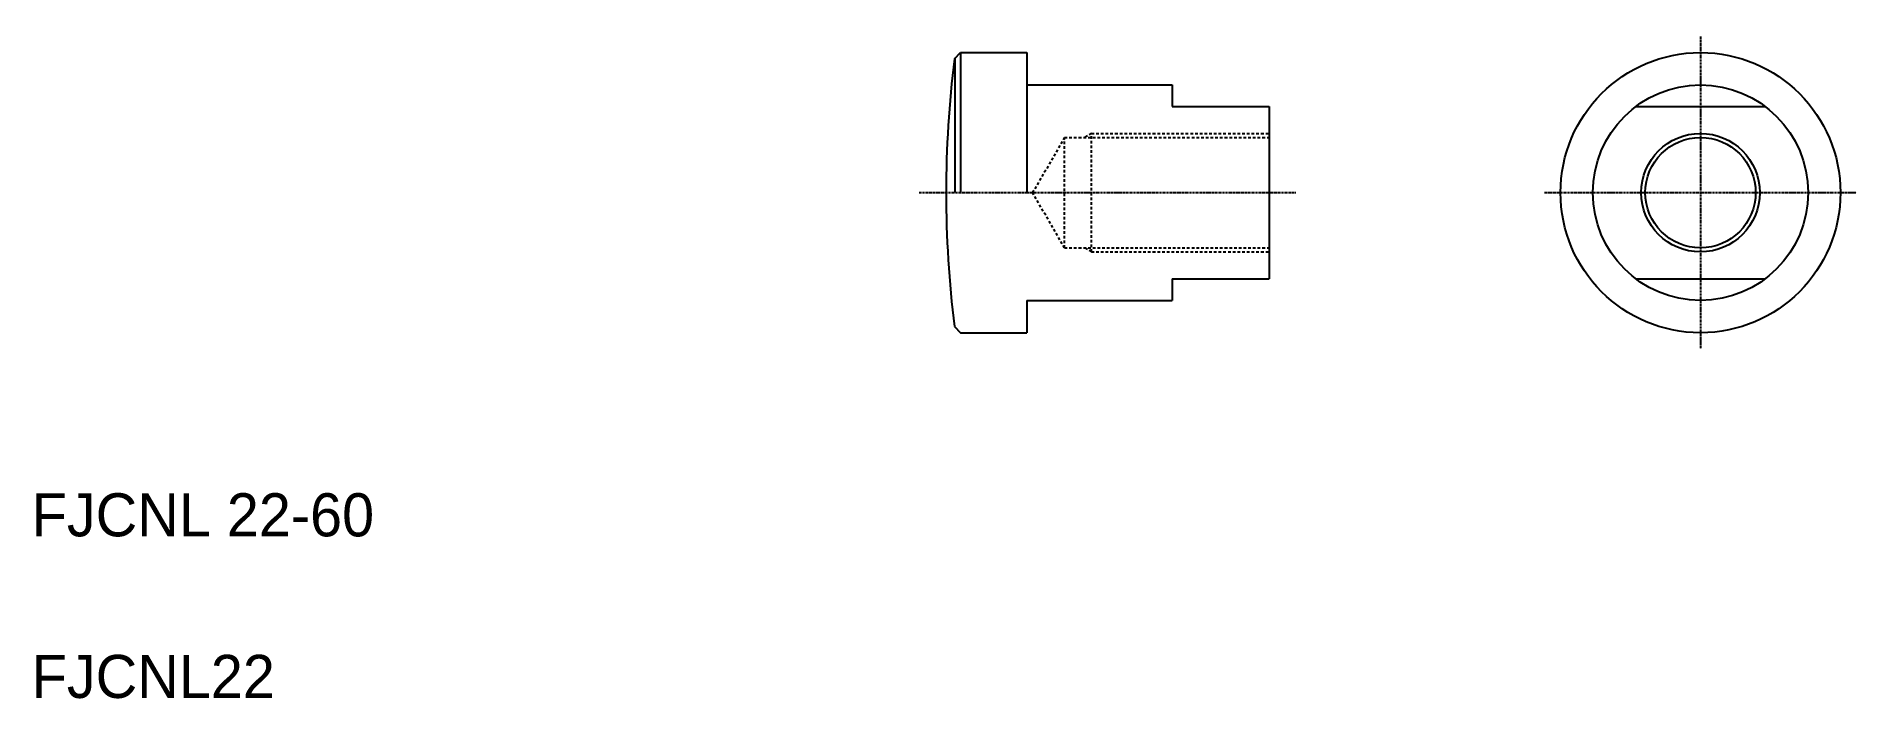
# Model space of a CAD drawing. Extents: x 130 to 469, y 189 to 312.
import ezdxf

# ---------------------------------------------------------------- set-up
doc = ezdxf.new("R2010")
doc.units = 0
doc.header["$LTSCALE"] = 0.25
doc.linetypes.add('CENTER', pattern=[2, 1.25, -0.25, 0.25, -0.25])
doc.linetypes.add('DASHED', pattern=[3.5, 2, -1.5])
doc.layers.get('0').update_dxf_attribs({"linetype": 'CONTINUOUS'})
doc.layers.add('CENTER', color=1, linetype='CENTER')

msp = doc.modelspace()

# ---------------------------------------------------------------- linework, layer by layer
for p, q in [((300.9, 307.76), (302.05, 308.91)), ((301.05, 282.91), (301.05, 307.91)), ((302.05, 308.91), (314.35, 308.91)), ((302.05, 308.91), (302.05, 282.91)), ((314.35, 308.91), (314.35, 282.91)), ((314.35, 302.91), (341.35, 302.91)), ((341.35, 302.91), (341.35, 298.91)), ((341.35, 298.91), (359.35, 298.91)), ((359.35, 298.91), (359.35, 266.91)), ((427.5, 298.91), (451.5, 298.91)), ((359.35, 290.91), (359.35, 290.91)), ((359.35, 282.91), (359.35, 282.91)), ((332.85, 272.41), (332.85, 272.41)), ((341.35, 266.91), (359.35, 266.91)), ((341.35, 266.91), (341.35, 262.91)), ((427.5, 266.91), (451.5, 266.91)), ((314.35, 262.91), (314.35, 256.91)), ((314.35, 262.91), (341.35, 262.91)), ((300.9, 258.06), (302.05, 256.91)), ((302.05, 256.91), (314.35, 256.91))]:
    msp.add_line(p, q)
at = {"color": 3, "linetype": 'DASHED'}
for p, q in [((321.35, 293.16), (315.43, 282.91)), ((321.35, 293.16), (359.35, 293.16)), ((321.35, 272.66), (321.35, 293.16)), ((326.35, 293.91), (325.05, 293.16)), ((326.35, 293.91), (359.35, 293.91)), ((326.35, 271.91), (326.35, 293.91)), ((321.35, 272.66), (315.43, 282.91)), ((321.35, 272.66), (359.35, 272.66)), ((326.35, 271.91), (325.05, 272.66)), ((326.35, 271.91), (359.35, 271.91))]:
    msp.add_line(p, q, dxfattribs=at)
for radius in [26, 20]:
    msp.add_circle((439.5, 282.91), radius)
at = {"color": 3, "linetype": 'CONTINUOUS'}
msp.add_circle((439.5, 282.91), 11, dxfattribs=at)
at = {"color": 7, "linetype": 'CONTINUOUS'}
msp.add_circle((439.5, 282.91), 10.25, dxfattribs=at)
msp.add_arc((499.35, 282.91), 200, 172.8617, 187.1383)
at = {"layer": 'CENTER', "color": 1, "linetype": 'CENTER'}
for p, q in [((439.5, 311.91), (439.5, 253.91)), ((294.35, 282.91), (364.35, 282.91)), ((410.5, 282.91), (468.5, 282.91))]:
    msp.add_line(p, q, dxfattribs=at)

# ---------------------------------------------------------------- texts
for s, p in [('FJCNL 22-60', (129.47, 219.11)), ('FJCNL22', (129.47, 189.11))]:
    msp.add_text(s, height=8).set_placement(p)

doc.saveas('drawing.dxf')
